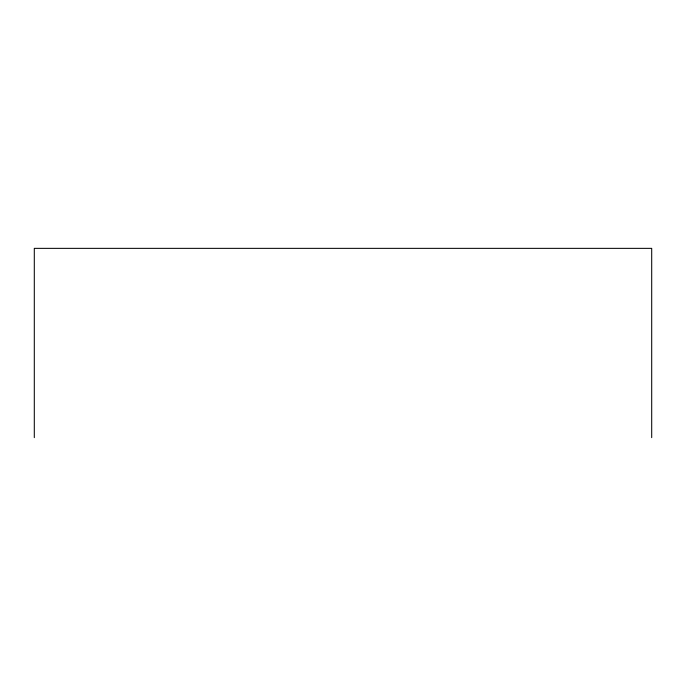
<?xml version="1.0" encoding="UTF-8"?>
<svg xmlns="http://www.w3.org/2000/svg" width="686" height="686" viewBox="0 0 686 686"><rect width="100%" height="100%" fill="white"/><g stroke="black" fill="none" stroke-linecap="round" stroke-linejoin="round"><path stroke-width="1.03" d="M651.7 437.642L651.7 248.358L34.3 248.358L34.3 437.642"/></g></svg>
